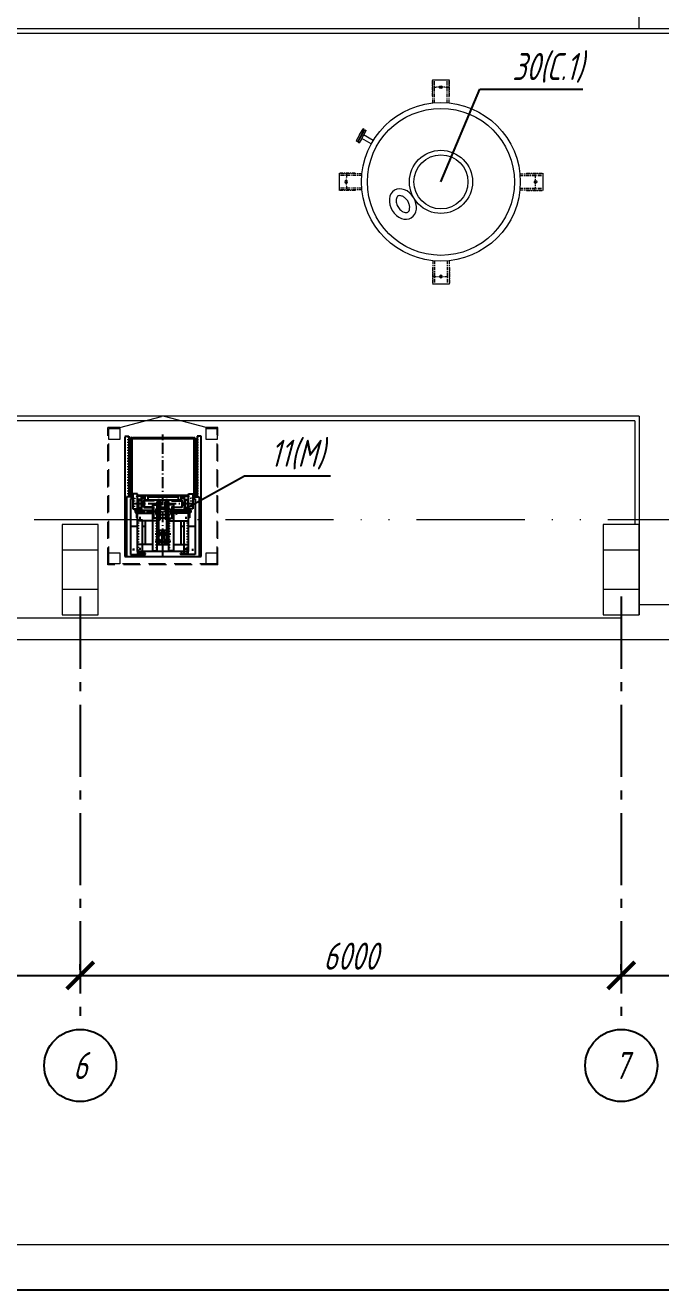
# Model space of a CAD drawing. Header units: millimetres. Extents: x -14296 to 10264, y -13087 to -5602.
# Drawn here: x -1665.4 to -1594.9, y -13086.7 to -12946.5 of the extents above; entities that cross this region are included whole.
import ezdxf
from ezdxf import colors
from ezdxf.entities.mleader import LeaderData, LeaderLine
from ezdxf.math import Vec2, Vec3

# ---------------------------------------------------------------- set-up
doc = ezdxf.new("R2010")
doc.units = ezdxf.units.MM
for name, pattern in [('ACAD_ISO03W100', [30, 12, -18]), ('ACAD_ISO10W100', [18, 12, -3, 0, -3]), ('ACAD_ISO12W100', [21, 12, -3, 0, -3, 0, -3]), ('CENTER2', [1.125, 0.75, -0.125, 0.125, -0.125]), ('gost6', [12, 8, -1.5, 1, -1.5]), ('HIDDEN', [9.525, 6.35, -3.175])]:
    doc.linetypes.add(name, pattern=pattern)
doc.layers.get('Defpoints').update_dxf_attribs({"color": 33})
for name, color, linetype, lineweight in [('1', 4, 'Continuous', 15), ('Линия выноска', 137, 'Continuous', 25), ('Осевая', 4, 'gost6', 25), ('Размерная', 4, 'Continuous', 25), ('Рамка толстая', 7, 'Continuous', 15), ('Рамка тонкая', 5, 'Continuous', 25), ('Строительный', 251, 'Continuous', 13), ('Текст', 7, 'Continuous', 20), ('Технологическое', 156, 'Continuous', 18)]:
    doc.layers.add(name, color=color, linetype=linetype, lineweight=lineweight)
doc.layers.add('ТХ', color=7, linetype='Continuous')
doc.styles.add('gost shx', font='gost.shx', dxfattribs={"oblique": 15})
doc.styles.add('Simplex', font='simplex.shx', dxfattribs={"width": 0.7, "oblique": 15})
doc.linetypes.add('ограждение1', pattern='A,0.25,-0.1,[133,ltypeshp.shx,S=0.1,R=0,X=-0.1,Y=0],-0.1,1', length=1.45)
doc.dimstyles.new('ISO-25', dxfattribs={"dimtxt": 3, "dimasz": 2.5, "dimexe": 1.25, "dimexo": 0.625, "dimtad": 1, "dimtxsty": 'gost shx', "dimcen": 2.5, "dimclrt": 2, "dimadec": 0, "dimazin": 0, "dimtfac": 1, "dimtmove": 0, "dimatfit": 3, "dimfxl": 1, "dimarcsym": 0})

# ---------------------------------------------------------------- blocks, each defined once
blk = doc.blocks.new('A$C20C63205')
at = {"layer": 'ТХ', "color": 3, "ltscale": 0.6}
for p, q in [((-20.83, 8.76), (-20.83, 8.3)), ((-20.77, 8.76), (-7.48, 8.76)), ((-14.1, 7.84), (-14.1, 8.55)), ((-14.1, 8.55), (-7.48, 8.55)), ((-7.48, 8.76), (-7.48, 0.27)), ((-20.83, 8.3), (-14.1, 8.3)), ((-20.68, 7.86), (-20.68, 1.17)), ((-20.61, 8.09), (-14.17, 8.09)), ((-20.61, 7.95), (-14.17, 7.95)), ((-20.54, 1.17), (-20.54, 7.86)), ((-14.43, 7.84), (-12.78, 7.84)), ((-14.43, 7.35), (-14.43, 7.84)), ((-8.03, 7.35), (-14.43, 7.35)), ((-14.29, 7.35), (-14.29, 1.69)), ((-14.24, 7.35), (-14.24, 1.69)), ((-14.18, 7.01), (-14.18, 7.35)), ((-14.08, 6.91), (-14.18, 7.01)), ((-13.9, 7.84), (-13.9, 8.1)), ((-13.9, 8.1), (-7.71, 8.1)), ((-13.8, 6.91), (-13.8, 7.35)), ((-13.71, 7.3), (-13.74, 7.24)), ((-13.74, 7.24), (-13.74, 6.94)), ((-13.74, 7.24), (-12.89, 7.24)), ((-13.71, 7.3), (-12.92, 7.3)), ((-13.53, 7.24), (-13.53, 7.3)), ((-13.1, 7.24), (-13.1, 7.3)), ((-12.92, 7.3), (-12.89, 7.24)), ((-12.89, 7.24), (-12.89, 6.94)), ((-12.83, 6.91), (-12.83, 7.35)), ((-12.78, 7.84), (-12.78, 7.45)), ((-12.78, 7.45), (-11.76, 7.45)), ((-12.58, 7.52), (-12.69, 7.66)), ((-12.64, 7.45), (-12.64, 7.52)), ((-12.64, 7.52), (-12.29, 7.52)), ((-12.64, 7.35), (-12.64, 5.68)), ((-12.58, 7.59), (-12.36, 7.59)), ((-12.58, 7.59), (-12.58, 7.52)), ((-12.36, 7.59), (-12.36, 7.52)), ((-12.29, 7.52), (-12.29, 7.45)), ((-12.29, 7.35), (-12.29, 5.68)), ((-11.9, 7.07), (-11.68, 7.07)), ((-11.79, 6.97), (-11.79, 7.16)), ((-11.76, 7.45), (-11.76, 7.35)), ((-11.46, 5.24), (-11.46, 7.35)), ((-10.8, 7.35), (-10.8, 8.1)), ((-8.83, 5.68), (-8.83, 7.35)), ((-8.44, 7.08), (-8.23, 7.08)), ((-8.36, 7.8), (-8.14, 7.8)), ((-8.35, 7.8), (-8.14, 7.8)), ((-8.33, 6.98), (-8.33, 7.17)), ((-8.24, 7.72), (-8.24, 7.91)), ((-8.24, 7.71), (-8.24, 7.9)), ((-8.03, 1.69), (-8.03, 7.35)), ((-7.82, 7.31), (-8.03, 7.31)), ((-7.84, 6.92), (-7.84, 7.24)), ((-7.82, 6.47), (-7.82, 7.31)), ((-7.75, 7.26), (-7.82, 7.26)), ((-7.75, 6.47), (-7.75, 7.26)), ((-7.71, 8.1), (-7.71, 6.53)), ((-14.24, 6.51), (-13.74, 6.51)), ((-14.24, 6.21), (-13.74, 6.21)), ((-14.08, 6.51), (-14.08, 6.91)), ((-13.8, 6.91), (-14.08, 6.91)), ((-14.08, 2.82), (-14.08, 6.21)), ((-13.91, 6.91), (-13.91, 6.51)), ((-13.8, 6.91), (-13.76, 6.91)), ((-13.76, 6.91), (-13.74, 6.94)), ((-13.71, 6.89), (-13.74, 6.94)), ((-13.74, 6.94), (-12.89, 6.94)), ((-13.74, 2.4), (-13.74, 6.64)), ((-12.91, 6.64), (-13.74, 6.64)), ((-13.71, 6.89), (-12.92, 6.89)), ((-13.67, 5.48), (-13.65, 6.54)), ((-13.65, 6.54), (-13.6, 6.6)), ((-13.6, 6.6), (-13.03, 6.6)), ((-13.46, 6.89), (-13.46, 6.64)), ((-13.23, 5.68), (-8.12, 5.68)), ((-13.23, 5.68), (-13.23, 5.17)), ((-13.17, 6.89), (-13.17, 6.64)), ((-12.98, 6.54), (-13.03, 6.6)), ((-12.96, 5.68), (-12.98, 6.54)), ((-12.92, 6.89), (-12.89, 6.94)), ((-12.91, 6.64), (-12.91, 5.68)), ((-12.87, 6.91), (-12.89, 6.94)), ((-12.83, 6.91), (-12.87, 6.91)), ((-12.83, 6.91), (-12.64, 6.91)), ((-11.73, 5.17), (-11.73, 5.68)), ((-11.46, 6.81), (-7.94, 6.81)), ((-11.46, 6.5), (-8.83, 6.5)), ((-10.8, 6.5), (-10.8, 6.81)), ((-8.12, 5.68), (-8.12, 5.17)), ((-7.82, 6.56), (-8.03, 6.56)), ((-7.94, 6.81), (-7.84, 6.92)), ((-7.75, 6.47), (-7.82, 6.47)), ((-7.71, 6.53), (-7.75, 6.47)), ((-8.88, 4.96), (-13.87, 4.96)), ((-13.67, 5.48), (-13.74, 5.46)), ((-13.6, 4.76), (-13.6, 5.16)), ((-13.07, 5.16), (-13.6, 5.16)), ((-13.07, 4.76), (-13.6, 4.76)), ((-13.07, 4.27), (-13.6, 4.27)), ((-13.6, 4.27), (-13.6, 3.87)), ((-11.57, 5.09), (-13.37, 5.09)), ((-13.37, 5.05), (-13.37, 5.09)), ((-13.27, 5.03), (-13.37, 5.05)), ((-13.27, 4.9), (-13.37, 4.87)), ((-13.37, 4.87), (-13.37, 4.84)), ((-11.57, 4.84), (-13.37, 4.84)), ((-11.66, 5.03), (-13.27, 5.03)), ((-13.27, 5.03), (-13.27, 4.9)), ((-11.66, 4.9), (-13.27, 4.9)), ((-12.79, 5.17), (-13.23, 5.17)), ((-13.07, 5.16), (-13.07, 5.09)), ((-13.07, 4.76), (-13.07, 4.84)), ((-13.07, 4.27), (-13.07, 4.2)), ((-11.88, 5.54), (-13.03, 5.54)), ((-12.96, 5.6), (-12.96, 5.48)), ((-12.96, 4.84), (-12.96, 4.2)), ((-12.79, 5.31), (-12.15, 5.31)), ((-12.79, 5.31), (-12.79, 5.09)), ((-12.79, 4.84), (-12.79, 4.2)), ((-12.15, 5.31), (-12.15, 5.09)), ((-11.73, 5.17), (-12.15, 5.17)), ((-12.15, 4.84), (-12.15, 4.2)), ((-11.94, 5.6), (-11.94, 5.48)), ((-8.12, 5.17), (-11.73, 5.17)), ((-11.73, 4.29), (-11.73, 4.75)), ((-11.66, 5.03), (-11.57, 5.05)), ((-11.66, 5.03), (-11.66, 4.9)), ((-11.66, 4.9), (-11.57, 4.87)), ((-11.57, 5.05), (-11.57, 5.09)), ((-11.57, 4.87), (-11.57, 4.84)), ((-10.4, 5.17), (-10.4, 3.86)), ((-10.4, 4.64), (-8.77, 4.64)), ((-10.4, 4.39), (-8.77, 4.39)), ((-10.16, 4.96), (-10.07, 5.11)), ((-10.07, 4.82), (-10.16, 4.96)), ((-10.16, 4.07), (-10.07, 4.22)), ((-10.07, 5.11), (-9.91, 5.11)), ((-9.91, 4.82), (-10.07, 4.82)), ((-10.07, 4.22), (-9.91, 4.22)), ((-9.99, 5.37), (-9.99, 3.66)), ((-9.91, 5.11), (-9.83, 4.96)), ((-9.83, 4.96), (-9.91, 4.82)), ((-9.91, 4.22), (-9.83, 4.07)), ((-9.36, 4.96), (-9.27, 5.11)), ((-9.27, 4.82), (-9.36, 4.96)), ((-9.36, 4.07), (-9.27, 4.22)), ((-9.27, 5.11), (-9.11, 5.11)), ((-9.11, 4.82), (-9.27, 4.82)), ((-9.27, 4.22), (-9.11, 4.22)), ((-9.19, 5.37), (-9.19, 3.66)), ((-9.11, 5.11), (-9.03, 4.96)), ((-9.03, 4.96), (-9.11, 4.82)), ((-9.11, 4.22), (-9.03, 4.07)), ((-8.77, 3.86), (-8.77, 5.17)), ((-14.24, 2.82), (-13.74, 2.82)), ((-8.88, 4.07), (-13.87, 4.07)), ((-13.67, 3.56), (-13.74, 3.57)), ((-13.67, 3.56), (-13.65, 2.49)), ((-13.07, 3.87), (-13.6, 3.87)), ((-11.57, 4.2), (-13.37, 4.2)), ((-13.37, 4.16), (-13.37, 4.2)), ((-13.27, 4.14), (-13.37, 4.16)), ((-13.27, 4.01), (-13.37, 3.98)), ((-13.37, 3.98), (-13.37, 3.95)), ((-11.57, 3.95), (-13.37, 3.95)), ((-11.66, 4.14), (-13.27, 4.14)), ((-13.27, 4.01), (-13.27, 4.14)), ((-11.66, 4.01), (-13.27, 4.01)), ((-12.79, 3.86), (-13.23, 3.86)), ((-13.23, 3.35), (-13.23, 3.86)), ((-13.23, 3.35), (-8.12, 3.35)), ((-13.07, 3.87), (-13.07, 3.95)), ((-11.86, 3.49), (-13.02, 3.49)), ((-12.96, 3.35), (-12.98, 2.49)), ((-12.96, 3.43), (-12.96, 3.55)), ((-12.91, 2.4), (-12.91, 3.35)), ((-12.79, 3.95), (-12.79, 3.72)), ((-12.79, 3.72), (-12.15, 3.72)), ((-12.64, 1.69), (-12.64, 3.35)), ((-12.29, 1.69), (-12.29, 3.35)), ((-12.15, 3.95), (-12.15, 3.7)), ((-11.73, 3.86), (-12.15, 3.86)), ((-11.94, 3.43), (-11.94, 3.55)), ((-8.12, 3.86), (-11.73, 3.86)), ((-11.73, 3.86), (-11.73, 3.35)), ((-11.66, 4.14), (-11.57, 4.16)), ((-11.66, 4.01), (-11.66, 4.14)), ((-11.66, 4.01), (-11.57, 3.98)), ((-11.57, 4.16), (-11.57, 4.2)), ((-11.57, 3.98), (-11.57, 3.95)), ((-11.46, 3.79), (-11.46, 1.69)), ((-10.07, 3.93), (-10.16, 4.07)), ((-9.91, 3.93), (-10.07, 3.93)), ((-9.83, 4.07), (-9.91, 3.93)), ((-9.27, 3.93), (-9.36, 4.07)), ((-9.11, 3.93), (-9.27, 3.93)), ((-9.03, 4.07), (-9.11, 3.93)), ((-8.83, 3.35), (-8.83, 1.69)), ((-8.12, 3.35), (-8.12, 3.86)), ((-8.03, 1.69), (-14.43, 1.69)), ((-14.43, 1.69), (-14.43, 1.19)), ((-14.24, 2.52), (-13.74, 2.52)), ((-14.08, 2.13), (-14.18, 2.02)), ((-14.18, 2.02), (-14.18, 1.69)), ((-14.08, 2.13), (-14.08, 2.52)), ((-13.8, 2.13), (-14.08, 2.13)), ((-13.91, 2.13), (-13.91, 2.52)), ((-13.8, 2.13), (-13.8, 1.69)), ((-13.8, 2.13), (-13.76, 2.13)), ((-13.76, 2.13), (-13.74, 2.09)), ((-12.91, 2.4), (-13.74, 2.4)), ((-13.71, 2.15), (-13.74, 2.09)), ((-13.74, 1.79), (-13.74, 2.09)), ((-13.74, 2.09), (-12.89, 2.09)), ((-13.71, 1.74), (-13.74, 1.79)), ((-13.74, 1.79), (-12.89, 1.79)), ((-13.71, 2.15), (-12.92, 2.15)), ((-13.71, 1.74), (-12.92, 1.74)), ((-13.65, 2.49), (-13.6, 2.43)), ((-13.6, 2.43), (-13.03, 2.43)), ((-13.53, 1.79), (-13.53, 1.74)), ((-13.46, 2.15), (-13.46, 2.4)), ((-13.17, 2.15), (-13.17, 2.4)), ((-13.1, 1.79), (-13.1, 1.74)), ((-12.98, 2.49), (-13.03, 2.43)), ((-12.92, 2.15), (-12.89, 2.09)), ((-12.92, 1.74), (-12.89, 1.79)), ((-12.87, 2.13), (-12.89, 2.09)), ((-12.89, 1.79), (-12.89, 2.09)), ((-12.83, 2.13), (-12.87, 2.13)), ((-12.83, 2.13), (-12.83, 1.69)), ((-12.83, 2.13), (-12.64, 2.13)), ((-12.78, 1.19), (-12.78, 1.58)), ((-12.78, 1.58), (-11.76, 1.58)), ((-12.58, 1.52), (-12.69, 1.38)), ((-12.64, 1.58), (-12.64, 1.52)), ((-12.64, 1.52), (-12.29, 1.52)), ((-12.58, 1.44), (-12.58, 1.52)), ((-12.58, 1.44), (-12.36, 1.44)), ((-12.36, 1.44), (-12.36, 1.52)), ((-12.29, 1.52), (-12.29, 1.58)), ((-11.9, 1.97), (-11.68, 1.97)), ((-11.79, 2.06), (-11.79, 1.87)), ((-11.76, 1.58), (-11.76, 1.69)), ((-11.46, 2.54), (-8.83, 2.54)), ((-11.46, 2.22), (-7.94, 2.22)), ((-10.8, 2.22), (-10.8, 2.54)), ((-10.8, 0.93), (-10.8, 1.69)), ((-8.44, 1.96), (-8.23, 1.96)), ((-8.33, 2.05), (-8.33, 1.86)), ((-7.82, 2.47), (-8.03, 2.47)), ((-7.82, 1.73), (-8.03, 1.73)), ((-7.94, 2.22), (-7.84, 2.12)), ((-7.84, 2.12), (-7.84, 1.8)), ((-7.75, 2.57), (-7.82, 2.57)), ((-7.82, 2.57), (-7.82, 1.73)), ((-7.75, 1.78), (-7.82, 1.78)), ((-7.71, 2.5), (-7.75, 2.57)), ((-7.75, 2.57), (-7.75, 1.78)), ((-7.71, 0.93), (-7.71, 2.5)), ((-20.83, 0.27), (-20.83, 0.73)), ((-20.83, 0.73), (-14.1, 0.73)), ((-7.48, 0.27), (-20.83, 0.27)), ((-20.61, 1.09), (-14.17, 1.09)), ((-20.61, 0.95), (-14.17, 0.95)), ((-14.43, 1.19), (-12.78, 1.19)), ((-14.1, 1.19), (-14.1, 0.49)), ((-14.1, 0.49), (-7.48, 0.49)), ((-13.9, 1.19), (-13.9, 0.93)), ((-13.9, 0.93), (-7.71, 0.93)), ((-8.35, 1.23), (-8.14, 1.23)), ((-8.24, 1.33), (-8.24, 1.14))]:
    blk.add_line(p, q, dxfattribs=at)
at = {"layer": 'ТХ', "color": 3, "linetype": 'ACAD_ISO03W100', "ltscale": 0.01}
for p, q in [((-14.1, 8.39), (-20.83, 8.39)), ((-13.9, 7.66), (-14.22, 7.35)), ((-12.69, 7.66), (-13.9, 7.66)), ((-7.84, 7.24), (-11.46, 7.24)), ((-8.12, 5.24), (-11.73, 5.24)), ((-8.12, 3.79), (-11.73, 3.79)), ((-13.9, 1.38), (-14.22, 1.69)), ((-7.84, 1.8), (-11.46, 1.8)), ((-14.1, 0.65), (-20.83, 0.65)), ((-12.69, 1.38), (-13.9, 1.38))]:
    blk.add_line(p, q, dxfattribs=at)
at = {"layer": 'ТХ', "color": 3, "linetype": 'ACAD_ISO10W100', "ltscale": 0.1}
for p, q in [((-20.61, 1.02), (-20.61, 8.02)), ((-20.61, 8.02), (-14.17, 8.02)), ((-13.32, 1.15), (-13.32, 7.89)), ((-12.47, 1.36), (-12.47, 7.68)), ((-12.47, 7.68), (-12.47, 1.36)), ((-7.48, 4.52), (-21.01, 4.52)), ((-20.61, 1.02), (-14.17, 1.02))]:
    blk.add_line(p, q, dxfattribs=at)
at = {"layer": 'ТХ', "color": 3, "ltscale": 0.6}
for centre, radius in [((-20.61, 8.02), 0.0701), ((-20.61, 7.86), 0.0701), ((-14.17, 8.02), 0.0701), ((-13.32, 4.96), 0.0439), ((-9.99, 4.96), 0.201), ((-9.99, 4.07), 0.201), ((-9.99, 4.96), 0.0936), ((-9.19, 4.96), 0.201), ((-9.19, 4.07), 0.201), ((-9.19, 4.96), 0.0936), ((-13.32, 4.07), 0.0439), ((-9.99, 4.07), 0.0936), ((-9.19, 4.07), 0.0936), ((-20.61, 1.17), 0.0701), ((-20.61, 1.02), 0.0701), ((-14.17, 1.02), 0.0701)]:
    blk.add_circle(centre, radius, dxfattribs=at)
blk = doc.blocks.new('A$C4ED054CB')
at = {"layer": '1', "color": 3}
for p, q in [((0, 0), (1.2, 0)), ((0, -1.2), (0, 0)), ((1.2, 0), (1.2, -1.2)), ((1.2, -1.2), (0, -1.2))]:
    blk.add_line(p, q, dxfattribs=at)
blk = doc.blocks.new('_ArchTick')
at = {"color": 0, "const_width": 0.15}
blk.add_lwpolyline([(-0.5, -0.5), (0.5, 0.5)], dxfattribs=at)
blk = doc.blocks.new('*D924')
at = {"layer": 'Defpoints', "color": 0, "lineweight": 15, "transparency": 16777216}
for p in [(-1719.31, -13051.88), (-1659.31, -13051.88), (-1659.31, -13051.88)]:
    blk.add_point(p, dxfattribs=at)
at = {"layer": 'Размерная', "color": 0, "lineweight": -2, "transparency": 16777216}
for p, q in [((-1719.31, -13051.25), (-1719.31, -13050.63)), ((-1659.31, -13051.25), (-1659.31, -13050.63)), ((-1719.31, -13051.88), (-1659.31, -13051.88))]:
    blk.add_line(p, q, dxfattribs=at)
at = {"layer": 'Размерная', "color": 0, "lineweight": -2, "transparency": 16777216, "xscale": 3, "yscale": 3, "zscale": 3, "rotation": 180}
blk.add_blockref('_ArchTick', (-1719.31, -13051.88), dxfattribs=at)
at = {"layer": 'Размерная', "color": 0, "lineweight": -2, "transparency": 16777216, "xscale": 3, "yscale": 3, "zscale": 3}
blk.add_blockref('_ArchTick', (-1659.31, -13051.88), dxfattribs=at)
at = {"layer": 'Размерная', "color": 2, "transparency": 16777216, "insert": (-1689.31, -13049.75), "char_height": 3, "attachment_point": 5, "style": 'Simplex'}
blk.add_mtext('6000', dxfattribs=at)
blk = doc.blocks.new('*D925')
at = {"layer": 'Defpoints', "color": 0, "lineweight": 15, "transparency": 16777216}
for p in [(-1659.31, -13051.88), (-1599.31, -13051.88), (-1599.31, -13051.88)]:
    blk.add_point(p, dxfattribs=at)
at = {"layer": 'Размерная', "color": 0, "lineweight": -2, "transparency": 16777216}
for p, q in [((-1659.31, -13051.25), (-1659.31, -13050.63)), ((-1599.31, -13051.25), (-1599.31, -13050.63)), ((-1659.31, -13051.88), (-1599.31, -13051.88))]:
    blk.add_line(p, q, dxfattribs=at)
at = {"layer": 'Размерная', "color": 0, "lineweight": -2, "transparency": 16777216, "xscale": 3, "yscale": 3, "zscale": 3, "rotation": 180}
blk.add_blockref('_ArchTick', (-1659.31, -13051.88), dxfattribs=at)
at = {"layer": 'Размерная', "color": 0, "lineweight": -2, "transparency": 16777216, "xscale": 3, "yscale": 3, "zscale": 3}
blk.add_blockref('_ArchTick', (-1599.31, -13051.88), dxfattribs=at)
at = {"layer": 'Размерная', "color": 2, "transparency": 16777216, "insert": (-1629.31, -13049.75), "char_height": 3, "attachment_point": 5, "style": 'Simplex'}
blk.add_mtext('6000', dxfattribs=at)
blk = doc.blocks.new('*D926')
at = {"layer": 'Defpoints', "color": 0, "lineweight": 15, "transparency": 16777216}
for p in [(-1599.31, -13051.88), (-1539.31, -13051.88), (-1539.31, -13051.88)]:
    blk.add_point(p, dxfattribs=at)
at = {"layer": 'Размерная', "color": 0, "lineweight": -2, "transparency": 16777216}
for p, q in [((-1599.31, -13051.25), (-1599.31, -13050.63)), ((-1539.31, -13051.25), (-1539.31, -13050.63)), ((-1599.31, -13051.88), (-1539.31, -13051.88))]:
    blk.add_line(p, q, dxfattribs=at)
at = {"layer": 'Размерная', "color": 0, "lineweight": -2, "transparency": 16777216, "xscale": 3, "yscale": 3, "zscale": 3, "rotation": 180}
blk.add_blockref('_ArchTick', (-1599.31, -13051.88), dxfattribs=at)
at = {"layer": 'Размерная', "color": 0, "lineweight": -2, "transparency": 16777216, "xscale": 3, "yscale": 3, "zscale": 3}
blk.add_blockref('_ArchTick', (-1539.31, -13051.88), dxfattribs=at)
at = {"layer": 'Размерная', "color": 2, "transparency": 16777216, "insert": (-1569.31, -13049.75), "char_height": 3, "attachment_point": 5, "style": 'Simplex'}
blk.add_mtext('6000', dxfattribs=at)
blk = doc.blocks.new('_None')
blk = doc.blocks.new('A$C551E481E')
at = {"layer": 'Рамка толстая'}
blk.add_line((20, 5), (836, 5), dxfattribs=at)
at = {"layer": 'Рамка тонкая'}
blk.add_line((0, 0), (841, 0), dxfattribs=at)

msp = doc.modelspace()

# ---------------------------------------------------------------- linework, layer by layer
at = {"layer": 'Осевая'}
for p, q in [((-1659.30741, -13009.87681), (-1659.30741, -13057.87681)), ((-1599.30741, -13009.87681), (-1599.30741, -13057.87681))]:
    msp.add_line(p, q, dxfattribs=at)
at = {"layer": 'Рамка тонкая'}
for centre in [(-1659.30741, -13061.87681), (-1599.30741, -13061.87681)]:
    msp.add_circle(centre, 4, dxfattribs=at)
at = {"layer": 'Строительный', "ltscale": 0.3}
for p, q in [((-1597.30741, -12946.87681), (-1597.30741, -12934.87681)), ((-1779.40741, -12946.87681), (-1555.30741, -12946.87681)), ((-1597.30741, -12989.87681), (-1721.30741, -12989.87681)), ((-1597.30741, -12989.87681), (-1597.30741, -13011.87681))]:
    msp.add_line(p, q, dxfattribs=at)
at = {"layer": 'Строительный', "linetype": 'ограждение1', "ltscale": 3}
for p, q in [((-1779.40741, -12947.37681), (-1555.80741, -12947.37681)), ((-1597.80741, -12990.37681), (-1721.30741, -12990.37681)), ((-1597.80741, -12990.37681), (-1597.80741, -13001.87681))]:
    msp.add_line(p, q, dxfattribs=at)
at = {"layer": 'Строительный'}
for p, q in [((-1654.9306, -12991.13352), (-1650.29415, -12989.89119)), ((-1645.33844, -12991.13352), (-1649.97488, -12989.89119)), ((-1654.93452, -12991.23404), (-1654.93452, -12991.13404)), ((-1645.33452, -12991.23404), (-1645.33452, -12991.13404))]:
    msp.add_line(p, q, dxfattribs=at)
at = {"layer": 'Строительный', "linetype": 'HIDDEN', "ltscale": 0.3}
for p, q in [((-1656.23452, -13006.33404), (-1656.23452, -12991.13404)), ((-1654.93452, -12991.13404), (-1656.23452, -12991.13404)), ((-1656.13452, -13006.23404), (-1656.13452, -12991.23404)), ((-1654.93452, -12991.23404), (-1656.13452, -12991.23404)), ((-1644.03452, -12991.13404), (-1645.33452, -12991.13404)), ((-1644.13452, -12991.23404), (-1645.33452, -12991.23404)), ((-1644.13452, -13006.23404), (-1644.13452, -12991.23404)), ((-1644.03452, -13006.33404), (-1644.03452, -12991.13404)), ((-1644.03452, -13006.33404), (-1656.23452, -13006.33404)), ((-1644.13452, -13006.23404), (-1656.13452, -13006.23404))]:
    msp.add_line(p, q, dxfattribs=at)
at = {"layer": 'Строительный', "color": 0, "linetype": 'ACAD_ISO12W100'}
msp.add_line((-1419.20741, -13001.37681), (-1779.40741, -13001.37681), dxfattribs=at)
at = {"layer": 'Строительный', "ltscale": 100}
for p, q in [((-1657.30741, -13001.87681), (-1661.30741, -13001.87681)), ((-1661.30741, -13001.87681), (-1661.30741, -13011.87681)), ((-1657.30741, -13011.87681), (-1657.30741, -13001.87681)), ((-1597.30741, -13001.87681), (-1601.30741, -13001.87681)), ((-1601.30741, -13001.87681), (-1601.30741, -13011.87681)), ((-1597.30741, -13011.87681), (-1597.30741, -13001.87681)), ((-1661.30741, -13004.70264), (-1657.30741, -13004.70264)), ((-1601.30741, -13004.70264), (-1597.30741, -13004.70264)), ((-1661.30741, -13009.05098), (-1657.30741, -13009.05098)), ((-1601.30741, -13009.05098), (-1597.30741, -13009.05098)), ((-1589.60741, -13010.77681), (-1597.30741, -13010.77681)), ((-1599.30741, -13012.27681), (-1719.30741, -13012.27681)), ((-1661.30741, -13011.87681), (-1657.30741, -13011.87681)), ((-1601.30741, -13011.87681), (-1597.30741, -13011.87681)), ((-1589.60741, -13014.67681), (-1759.06117, -13014.67681))]:
    msp.add_line(p, q, dxfattribs=at)
at = {"layer": 'Технологическое', "linetype": 'CENTER2', "ltscale": 0.5}
for p, q in [((-1620.25741, -12954.37681), (-1620.25741, -12952.57681)), ((-1620.20741, -12955.12295), (-1620.20741, -12952.57681)), ((-1620.00741, -12955.12295), (-1620.00741, -12952.57681)), ((-1618.60741, -12955.12295), (-1618.60741, -12952.57681)), ((-1618.40741, -12955.12295), (-1618.40741, -12952.57681)), ((-1618.35741, -12954.37681), (-1618.35741, -12952.57681)), ((-1628.80741, -12962.92681), (-1630.60741, -12962.92681)), ((-1628.06126, -12962.97681), (-1630.60741, -12962.97681)), ((-1628.06126, -12963.17681), (-1630.60741, -12963.17681)), ((-1610.55355, -12962.97681), (-1608.00741, -12962.97681)), ((-1610.55355, -12963.17681), (-1608.00741, -12963.17681)), ((-1609.80741, -12962.92681), (-1608.00741, -12962.92681)), ((-1628.06126, -12964.57681), (-1630.60741, -12964.57681)), ((-1628.06126, -12964.77681), (-1630.60741, -12964.77681)), ((-1628.80741, -12964.82681), (-1630.60741, -12964.82681)), ((-1610.55355, -12964.57681), (-1608.00741, -12964.57681)), ((-1610.55355, -12964.77681), (-1608.00741, -12964.77681)), ((-1609.80741, -12964.82681), (-1608.00741, -12964.82681)), ((-1620.25741, -12973.37681), (-1620.25741, -12975.17681)), ((-1620.20741, -12972.63067), (-1620.20741, -12975.17681)), ((-1620.00741, -12972.63067), (-1620.00741, -12975.17681)), ((-1618.60741, -12972.63067), (-1618.60741, -12975.17681)), ((-1618.40741, -12972.63067), (-1618.40741, -12975.17681)), ((-1618.35741, -12973.37681), (-1618.35741, -12975.17681))]:
    msp.add_line(p, q, dxfattribs=at)
at = {"layer": 'Технологическое'}
for p, q in [((-1620.25741, -12952.57681), (-1618.35741, -12952.57681)), ((-1620.25741, -12954.37681), (-1620.20741, -12954.37681)), ((-1618.40741, -12954.37681), (-1618.35741, -12954.37681)), ((-1618.40741, -12954.37681), (-1618.35741, -12954.37681)), ((-1630.60741, -12962.92681), (-1630.60741, -12964.82681)), ((-1628.80741, -12962.92681), (-1628.80741, -12962.97681)), ((-1609.80741, -12962.92681), (-1609.80741, -12962.97681)), ((-1608.00741, -12962.92681), (-1608.00741, -12964.82681)), ((-1628.80741, -12964.77681), (-1628.80741, -12964.82681)), ((-1609.80741, -12964.77681), (-1609.80741, -12964.82681)), ((-1620.25741, -12973.37681), (-1620.20741, -12973.37681)), ((-1620.25741, -12975.17681), (-1618.35741, -12975.17681))]:
    msp.add_line(p, q, dxfattribs=at)
at = {"layer": 'Технологическое', "ltscale": 0.3}
for p, q in [((-1627.99291, -12958.41656), (-1628.57525, -12959.42519)), ((-1627.8834, -12958.36231), (-1628.5166, -12959.45905)), ((-1627.95773, -12958.43687), (-1628.38093, -12959.16989)), ((-1628.32663, -12958.66956), (-1627.93728, -12957.99518)), ((-1628.09485, -12959.05358), (-1627.59716, -12958.19155)), ((-1627.99291, -12958.41656), (-1627.79654, -12958.07644)), ((-1627.95773, -12958.43687), (-1627.99291, -12958.41656)), ((-1627.95773, -12958.43687), (-1627.92048, -12958.37237)), ((-1627.79654, -12958.07644), (-1627.93728, -12957.99518)), ((-1627.8834, -12958.36231), (-1627.92048, -12958.37237)), ((-1627.8834, -12958.36231), (-1627.8801, -12958.35659)), ((-1627.8801, -12958.35659), (-1627.7379, -12958.11029)), ((-1627.7379, -12958.11029), (-1627.59716, -12958.19155)), ((-1628.32663, -12958.66956), (-1628.71599, -12959.34393)), ((-1628.57525, -12959.42519), (-1628.71599, -12959.34393)), ((-1628.5166, -12959.45905), (-1628.37587, -12959.5403)), ((-1628.3711, -12959.20703), (-1628.38093, -12959.16989)), ((-1628.34369, -12959.10538), (-1628.37888, -12959.08507)), ((-1628.09485, -12959.05358), (-1628.37587, -12959.5403)), ((-1627.03446, -12959.6658), (-1628.09485, -12959.05358)), ((-1626.81778, -12959.29049), (-1627.87817, -12958.67827))]:
    msp.add_line(p, q, dxfattribs=at)
at = {"layer": 'Технологическое'}
for radius in [8.8, 8.15, 3.5, 3]:
    msp.add_circle((-1619.30741, -12963.87681), radius, dxfattribs=at)
at = {"layer": 'Технологическое', "linetype": 'CENTER2', "ltscale": 0.5}
for start, end in [(84.8089974, 95.1910026), (174.8089974, 185.1910026), (354.8089974, 5.1910026), (264.8089974, 275.1910026)]:
    msp.add_arc((-1619.30741, -12963.87681), 10.5, start, end, dxfattribs=at)
at = {"layer": 'Технологическое', "extrusion": (0, 0, -1)}
msp.add_ellipse((-1623.52616, -12966.34055), major_axis=(0.9339, -1.52881), ratio=0.771002871, dxfattribs=at)
at = {"layer": 'Технологическое'}
for points, knots in [([(-1619.45016, -12953.37681), (-1619.44303, -12953.56098), (-1619.18119, -12953.57364), (-1619.1697, -12953.37681), (-1619.18119, -12953.18006), (-1619.44303, -12953.19264), (-1619.45016, -12953.37681)], [0, 0, 0, 0, 1, 1, 1, 2, 2, 2, 2]), ([(-1629.80741, -12963.73405), (-1629.62323, -12963.74118), (-1629.61058, -12964.00302), (-1629.80741, -12964.01452), (-1630.00416, -12964.00302), (-1629.99158, -12963.74118), (-1629.80741, -12963.73405)], [0, 0, 0, 0, 1, 1, 1, 2, 2, 2, 2]), ([(-1608.80741, -12963.73405), (-1608.99158, -12963.74118), (-1609.00424, -12964.00302), (-1608.80741, -12964.01452), (-1608.61066, -12964.00302), (-1608.62323, -12963.74118), (-1608.80741, -12963.73405)], [0, 0, 0, 0, 1, 1, 1, 2, 2, 2, 2]), ([(-1622.98323, -12967.22933), (-1623.01767, -12967.25037), (-1623.0562, -12967.26552), (-1623.15384, -12967.28241), (-1623.21335, -12967.28357), (-1623.35338, -12967.2596), (-1623.43358, -12967.23412), (-1623.60177, -12967.15011), (-1623.68948, -12967.09161), (-1623.89715, -12966.90975), (-1624.01152, -12966.76841), (-1624.18373, -12966.45834), (-1624.24118, -12966.29026), (-1624.2899, -12965.98014), (-1624.28111, -12965.83942), (-1624.23068, -12965.64653), (-1624.19722, -12965.58235), (-1624.12631, -12965.49023), (-1624.0895, -12965.46084), (-1624.0031, -12965.41739), (-1623.95163, -12965.40288), (-1623.81589, -12965.39888), (-1623.73155, -12965.41075), (-1623.54238, -12965.47911), (-1623.43832, -12965.53578), (-1623.23656, -12965.6933), (-1623.1392, -12965.79391), (-1622.97329, -12966.02268), (-1622.90489, -12966.15062), (-1622.80916, -12966.40891), (-1622.78194, -12966.53899), (-1622.76709, -12966.77442), (-1622.77937, -12966.87926), (-1622.82664, -12967.04621), (-1622.86065, -12967.10798), (-1622.92372, -12967.18601), (-1622.95204, -12967.21028), (-1622.98323, -12967.22933)], [0, 0, 0, 0, 0.296332918, 0.296332918, 0.592665836, 0.592665836, 0.888998754, 0.888998754, 1.185331672, 1.185331672, 1.62448016, 1.62448016, 2.063628649, 2.063628649, 2.502777137, 2.502777137, 2.853976528, 2.853976528, 3.205175919, 3.205175919, 3.55637531, 3.55637531, 3.907574701, 3.907574701, 4.258774092, 4.258774092, 4.609973483, 4.609973483, 4.961172874, 4.961172874, 5.312372265, 5.312372265, 5.663571656, 5.663571656, 6.014771047, 6.014771047, 6.283185307, 6.283185307, 6.283185307, 6.283185307]), ([(-1619.45016, -12974.37681), (-1619.44303, -12974.19264), (-1619.18119, -12974.17998), (-1619.1697, -12974.37681), (-1619.18119, -12974.57356), (-1619.44303, -12974.56098), (-1619.45016, -12974.37681)], [0, 0, 0, 0, 1, 1, 1, 2, 2, 2, 2])]:
    msp.add_open_spline(points, degree=3, knots=knots, dxfattribs=at)

# ---------------------------------------------------------------- block references
msp.add_blockref('A$C551E481E', (-1881.71622, -13086.74065))
at = {"layer": '1', "color": 3, "xscale": -1, "rotation": 90}
msp.add_blockref('A$C20C63205', (-1645.61743, -13012.91533), dxfattribs=at)
at = {"layer": 'Строительный', "rotation": 90}
for p in [(-1656.13452, -12992.43404), (-1645.33452, -12992.43404), (-1656.13452, -13006.23404), (-1645.33452, -13006.23404)]:
    msp.add_blockref('A$C4ED054CB', p, dxfattribs=at)

# ---------------------------------------------------------------- texts
at = {"layer": 'Текст', "char_height": 3, "width": 10, "attachment_point": 5, "style": 'Simplex'}
for s, insert in [('6', (-1659.30741, -13061.87681)), ('7', (-1599.30741, -13061.87681))]:
    msp.add_mtext(s, dxfattribs=dict(at, insert=insert))

# ---------------------------------------------------------------- dimensions: what is measured, and where the dimension line sits
at = {"layer": 'Размерная'}
for base, p1, p2, picture, middle in [((-1659.30741, -13051.87681), (-1719.30741, -13051.87681), (-1659.30741, -13051.87681), '*D924', (-1689.30741, -13049.75181)), ((-1599.30741, -13051.87681), (-1659.30741, -13051.87681), (-1599.30741, -13051.87681), '*D925', (-1629.30741, -13049.75181)), ((-1539.30741, -13051.87681), (-1599.30741, -13051.87681), (-1539.30741, -13051.87681), '*D926', (-1569.30741, -13049.75181))]:
    dim = msp.add_linear_dim(base=base, p1=p1, p2=p2, dimstyle='ISO-25', override={"dimtxt": 3, "dimasz": 3, "dimlfac": 100, "dimrnd": 500, "dimtxsty": 'Simplex', "dimblk1": 'ArchTick', "dimblk2": 'ArchTick', "dimsah": 1}, dxfattribs=at)
    dim.commit()
    dim.dimension.update_dxf_attribs({"geometry": picture, "text_midpoint": middle})

# ---------------------------------------------------------------- leaders
at = {"layer": 'Линия выноска'}
ml = msp.add_multileader_mtext('Standard', dxfattribs=at)
ml.set_content('{\\W0.7;30(С.1)}', color=2, style='Simplex')
ml.set_leader_properties()
ml.set_arrow_properties(name='NONE')
ml.build(insert=Vec2(0, 0))
ml.multileader.update_dxf_attribs({"text_left_attachment_type": 6, "text_right_attachment_type": 6, "dogleg_length": 0})
ctx = ml.context
ctx.base_point, ctx.char_height, ctx.plane_origin = Vec3(-1614.9906, -12953.58613), 3, Vec3(-1530.16495, -12987.2167)
ctx.left_attachment, ctx.right_attachment, ctx.text_align_type = 6, 6, 1
notes = []
notes.append((ctx, [(1, (1, 1, 0), (-1614.9906, -12953.58613), (1, 0), 0, [(1, [(-1619.30741, -12963.87681)], 0, [])])]))
ctx.mtext.insert, ctx.mtext.alignment, ctx.mtext.flow_direction = Vec3(-1607.46093, -12949.58613), 2, 5
ml = msp.add_multileader_mtext('Standard', dxfattribs=at)
ml.set_content('11(М)', color=2, style='Simplex')
ml.set_leader_properties()
ml.set_arrow_properties(name='NONE')
ml.build(insert=Vec2(0, 0))
ml.multileader.update_dxf_attribs({"text_left_attachment_type": 6, "text_right_attachment_type": 6, "dogleg_length": 0})
ctx = ml.context
ctx.base_point, ctx.char_height, ctx.plane_origin = Vec3(-1641.08963, -12996.47522), 3, Vec3(-1565.36184, -13015.9141)
ctx.left_attachment, ctx.right_attachment, ctx.text_align_type = 6, 6, 1
notes.append((ctx, [(1, (1, 1, 0), (-1641.08963, -12996.47522), (1, 0), 0, [(1, [(-1648.75074, -13000.72991)], 0, [])])]))
ctx.mtext.insert, ctx.mtext.alignment, ctx.mtext.flow_direction = Vec3(-1635.2334, -12992.47522), 2, 5
for ctx, leaders in notes:
    for number, flags, end, landing, length, lines in leaders:
        leader = LeaderData()
        leader.index, (leader.has_last_leader_line, leader.has_dogleg_vector, leader.attachment_direction) = number, flags
        leader.last_leader_point, leader.dogleg_vector, leader.dogleg_length = Vec3(end), Vec3(landing), length
        for number, points, colour, breaks in lines:
            line = LeaderLine()
            line.index, line.vertices, line.color, line.breaks = number, Vec3.list(points), colors.encode_raw_color(colour), breaks
            leader.lines.append(line)
        ctx.leaders.append(leader)

doc.saveas('drawing.dxf')
